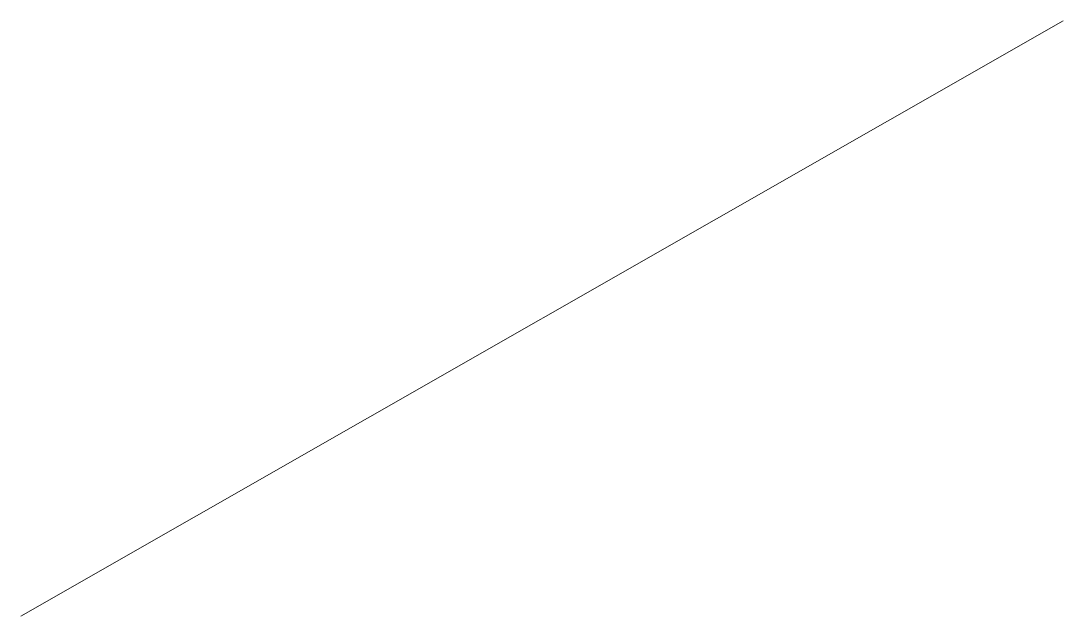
# Model space of a CAD drawing. Header units: millimetres. Extents: x 10 to 80, y 10 to 50.
import ezdxf

# ---------------------------------------------------------------- set-up
doc = ezdxf.new("R2010")
doc.units = ezdxf.units.MM
doc.layers.get('0').update_dxf_attribs({"linetype": 'CONTINUOUS', "lineweight": 0, "true_color": 0x000000})

msp = doc.modelspace()

# ---------------------------------------------------------------- linework, layer by layer
msp.add_line((10, 10), (80, 50))
msp.add_line((10, 10), (80, 50))

doc.saveas('drawing.dxf')
